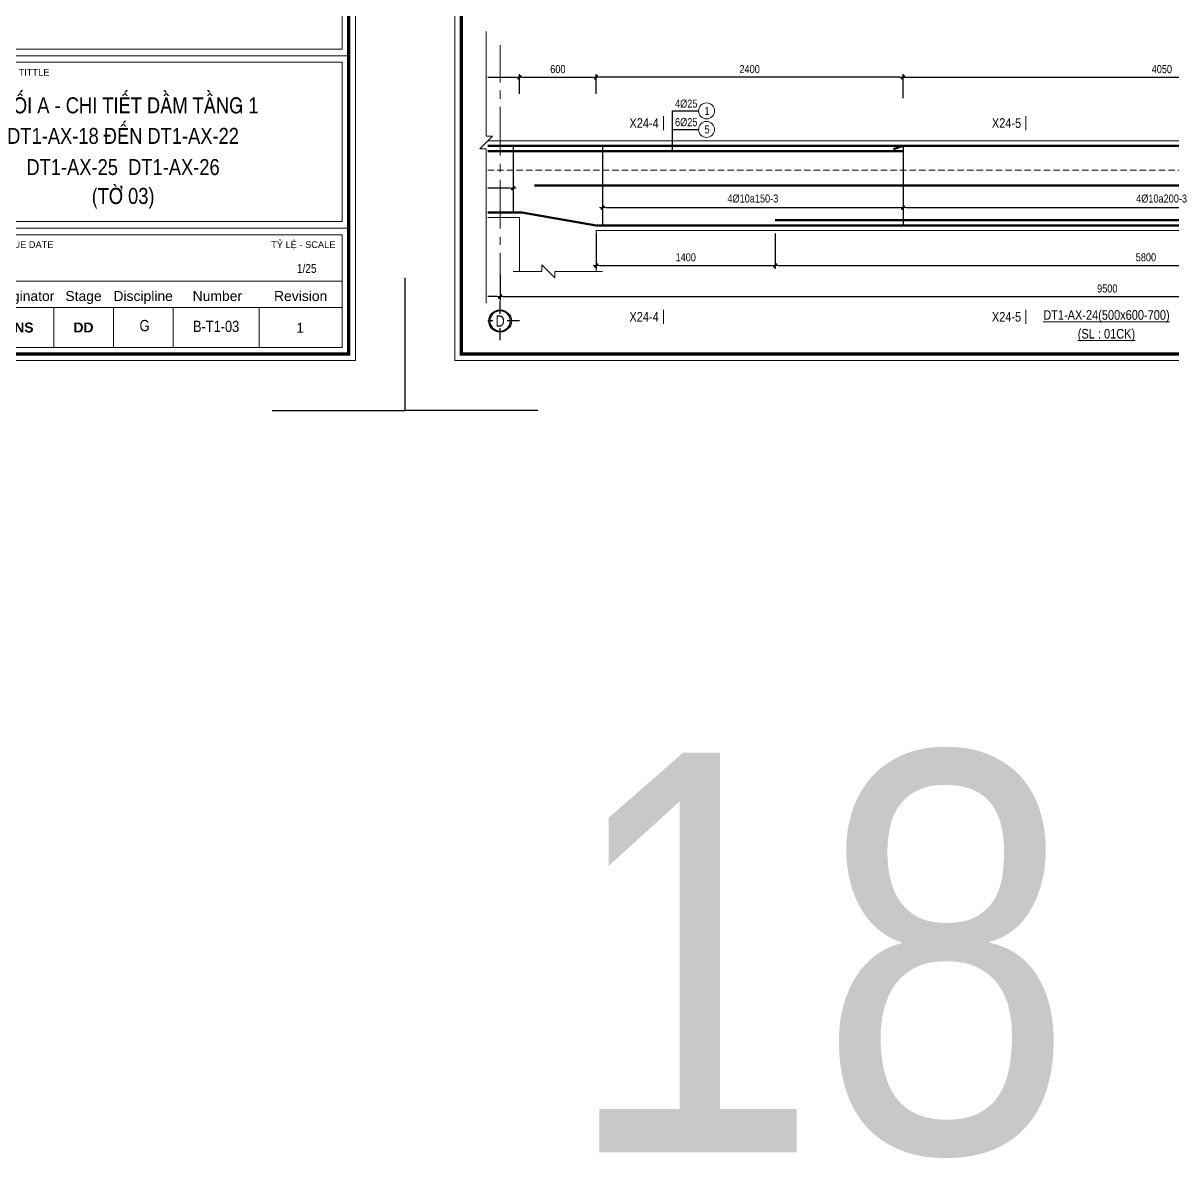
# Model space of a CAD drawing. Header units: millimetres. Extents: x 397144 to 8960116, y 345581 to 674207.
# Drawn here: x 4972467 to 4981456, y 642655 to 651532 of the extents above; entities that cross this region are included whole.
import ezdxf
from ezdxf.enums import TextEntityAlignment as Align
from ezdxf.xclip import XClip

# ---------------------------------------------------------------- set-up
doc = ezdxf.new("R2010")
doc.units = ezdxf.units.MM
doc.header["$XCLIPFRAME"] = 0
doc.header["$PDSIZE"] = -10
for name, pattern in [('CENTER', [2, 1.25, -0.25, 0.25, -0.25]), ('CENTER2', [28.575, 19.05, -3.175, 3.175, -3.175]), ('HIDDEN', [0.375, 0.25, -0.125])]:
    doc.linetypes.add(name, pattern=pattern)
doc.layers.get('0').update_dxf_attribs({"linetype": 'CONTINUOUS'})
doc.layers.get('Defpoints').update_dxf_attribs({"color": 12, "linetype": 'CONTINUOUS'})
for name, color, linetype, lineweight in [('2', 2, 'CONTINUOUS', 20), ('CDAI', 8, 'CONTINUOUS', 30), ('CHUNHO', 7, 'CENTER', 13), ('CTHEP', 2, 'CONTINUOUS', 50), ('DBAO', 3, 'CONTINUOUS', 20), ('DGIONG', 4, 'CONTINUOUS', 13), ('KTH', 150, 'CONTINUOUS', 5), ('Net khuat', 8, 'HIDDEN', 13), ('STICK', 1, 'CONTINUOUS', 9), ('TEXT', 7, 'CONTINUOUS', 15)]:
    doc.layers.add(name, color=color, linetype=linetype, lineweight=lineweight)
doc.layers.add('8', color=8, linetype='CONTINUOUS')
doc.styles.add('CHG_XX_Khung ten$0$A1 BORDER$0$ARIAL', font='arial.ttf')
doc.styles.add('CHG_XX_Khung ten$0$A1 BORDER$0$Arial - Bold', font='arialbd.ttf', dxfattribs={"height": 2.5})
doc.styles.add('CHG_XX_Khung ten$0$arial', font='arial.ttf')
doc.styles.add('HELVECONDENSE', font='VHELVCN_0.TTF')
doc.styles.add('Star-HelCon', font='VHELVCN_0.TTF')
doc.styles.add('TTP-HelCon', font='VHELVCN_0.TTF')
doc.styles.add('VNI-HELVE-CONDENSE', font='VHELVCN_0.TTF')
doc.dimstyles.new('kc-25', dxfattribs={"dimtxt": 62.5, "dimasz": 20, "dimexe": 20, "dimexo": 50, "dimgap": 25, "dimtad": 3, "dimdec": 0, "dimzin": 0, "dimdsep": 46, "dimtxsty": 'VNI-HELVE-CONDENSE', "dimblk": 'DIM', "dimcen": 2.5, "dimclrd": 256, "dimclre": 154, "dimclrt": 7, "dimaunit": 1, "dimadec": 0, "dimazin": 0, "dimtfac": 1, "dimtdec": 0, "dimtix": 1, "dimtmove": 0, "dimatfit": 3, "dimldrblk": 'DOT', "dimfxl": 1, "dimtolj": 1, "dimtzin": 0, "dimarcsym": 0})
doc.dimstyles.new('TTP-25', dxfattribs={"dimscale": 25, "dimtxt": 2.5, "dimasz": 1, "dimexe": 1, "dimexo": 1, "dimgap": 0.09, "dimtad": 0, "dimdec": 4, "dimrnd": 5, "dimzin": 9, "dimdsep": 46, "dimtxsty": 'TTP-HelCon', "dimblk": 'Stick1', "dimcen": 0.09, "dimdle": 1.5, "dimclrd": 256, "dimclre": 256, "dimclrt": 7, "dimadec": 0, "dimazin": 0, "dimtfac": 1, "dimtdec": 4, "dimtmove": 0, "dimatfit": 3, "dimldrblk": '_ArchTick1', "dimfxl": 1, "dimtvp": 1, "dimtolj": 1, "dimtzin": 0, "dimarcsym": 0})

# ---------------------------------------------------------------- blocks, each defined once
blk = doc.blocks.new('CHG_XX_Khung ten')
for p, q in [((687, 107), (824, 107)), ((687, 55), (824, 55))]:
    blk.add_line(p, q)
at = {"linetype": 'Continuous'}
for p, q in [((689, 39), (822, 39)), ((734.98, 31), (734.98, 19)), ((752.98, 31), (752.98, 19)), ((770.98, 31), (770.98, 19)), ((797, 31), (797, 19))]:
    blk.add_line(p, q, dxfattribs=at)
blk.add_lwpolyline([(15, 579), (826, 579), (826, 15), (15, 15)], close=True)
at = {"color": 4, "linetype": 'Continuous', "const_width": 1}
blk.add_lwpolyline([(17, 577), (824, 577), (824, 17), (17, 17)], close=True, dxfattribs=at)
at = {"linetype": 'Continuous'}
for points in [[(689, 109), (822, 109), (822, 138), (689, 138)], [(689, 105), (822, 105), (822, 57), (689, 57)], [(689, 53), (822, 53), (822, 31), (689, 31)], [(822, 19), (689, 19), (689, 31), (822, 31)]]:
    blk.add_lwpolyline(points, close=True, dxfattribs=at)
at = {"layer": 'Defpoints', "color": 1, "ltscale": 2}
for points in [[(40.06, 0), (0, 0), (0, 40)], [(800.94, 0), (841, 0), (841, 40)]]:
    blk.add_lwpolyline(points, dxfattribs=at)
at = {"style": 'CHG_XX_Khung ten$0$A1 BORDER$0$ARIAL'}
for s, p in [('TÊN BẢN VẼ - DRAWING TITTLE', (691, 102)), ('NGÀY PHÁT HÀNH - ISSUE DATE', (691, 50))]:
    blk.add_text(s, height=2, dxfattribs=at).set_placement(p, align=Align.MIDDLE_LEFT)
blk.add_text('TỶ LỆ - SCALE', height=2, dxfattribs=at).set_placement((820, 50), align=Align.MIDDLE_RIGHT)
for s, style, p in [('Originator', 'CHG_XX_Khung ten$0$A1 BORDER$0$ARIAL', (725.98, 34.5)), ('Stage', 'CHG_XX_Khung ten$0$A1 BORDER$0$ARIAL', (743.98, 34.5)), ('Discipline', 'CHG_XX_Khung ten$0$A1 BORDER$0$ARIAL', (761.98, 34.5)), ('Number', 'CHG_XX_Khung ten$0$A1 BORDER$0$ARIAL', (784.37, 34.5)), ('Revision', 'CHG_XX_Khung ten$0$A1 BORDER$0$ARIAL', (809.5, 34.5)), ('NS', 'CHG_XX_Khung ten$0$A1 BORDER$0$Arial - Bold', (725.98, 25)), ('DD', 'CHG_XX_Khung ten$0$A1 BORDER$0$Arial - Bold', (743.98, 25)), ('1', 'CHG_XX_Khung ten$0$arial', (809.36, 24.93))]:
    blk.add_text(s, height=3, dxfattribs=dict(style=style)).set_placement(p, align=Align.MIDDLE_CENTER)
blk = doc.blocks.new('Stick1')
at = {"layer": 'STICK'}
h = blk.add_hatch(color=256, dxfattribs=at)
edge = h.paths.add_edge_path()
edge.add_line((0.3, 0.5), (-0.5, -0.3))
edge.add_arc((-0.4, -0.4), 0.141, 135, 315)
edge.add_line((-0.3, -0.5), (0.5, 0.3))
edge.add_arc((0.4, 0.4), 0.141, 315, 495)
blk.add_line((1, 0), (-1, 0), dxfattribs=at)
blk.add_lwpolyline([(0.3, 0.5), (-0.5, -0.3, 1), (-0.3, -0.5), (0.5, 0.3, 1), (0.3, 0.5, 1)], format="xyb", dxfattribs=at)
blk = doc.blocks.new('*D8882')
at = {"layer": 'Defpoints', "color": 0, "transparency": 16777216}
for p in [(5194180.3, 637197.1), (5195630.3, 637114.6), (5194180.3, 637057.1)]:
    blk.add_point(p, dxfattribs=at)
at = {"layer": 'KTH', "lineweight": -2, "transparency": 16777216}
for p, q in [((5194180.3, 637172.1), (5194180.3, 637032.1)), ((5195605.3, 637057.1), (5194205.3, 637057.1)), ((5195630.3, 637089.6), (5195630.3, 637032.1))]:
    blk.add_line(p, q, dxfattribs=at)
at = {"layer": 'KTH', "lineweight": -2, "transparency": 16777216, "xscale": 25, "yscale": 25, "zscale": 25, "rotation": 180}
blk.add_blockref('Stick1', (5194180.3, 637057.1), dxfattribs=at)
at = {"layer": 'KTH', "lineweight": -2, "transparency": 16777216, "xscale": 25, "yscale": 25, "zscale": 25}
blk.add_blockref('Stick1', (5195630.3, 637057.1), dxfattribs=at)
at = {"layer": 'KTH', "color": 7, "transparency": 16777216, "insert": (5194905.3, 637127), "char_height": 62.5, "attachment_point": 5, "style": 'TTP-HelCon'}
blk.add_mtext('\\A1;4Þ10a150-3', dxfattribs=at)
blk = doc.blocks.new('_ArchTick1')
at = {"color": 0, "const_width": 3.81}
blk.add_lwpolyline([(-12.7, -12.7), (12.7, 12.7)], dxfattribs=at)
blk = doc.blocks.new('*D8884')
at = {"layer": 'Defpoints', "color": 0, "transparency": 16777216}
for p in [(5195680.3, 637924.5), (5194180.3, 637771.4), (5195680.3, 637771.4)]:
    blk.add_point(p, dxfattribs=at)
at = {"layer": 'KTH', "lineweight": -2, "transparency": 16777216}
for p, q in [((5194180.3, 637796.4), (5194180.3, 637949.5)), ((5194205.3, 637924.5), (5195655.3, 637924.5)), ((5195680.3, 637796.4), (5195680.3, 637949.5))]:
    blk.add_line(p, q, dxfattribs=at)
at = {"layer": 'KTH', "lineweight": -2, "transparency": 16777216, "xscale": 25, "yscale": 25, "zscale": 25, "rotation": 180}
blk.add_blockref('Stick1', (5194180.3, 637924.5), dxfattribs=at)
at = {"layer": 'KTH', "lineweight": -2, "transparency": 16777216, "xscale": 25, "yscale": 25, "zscale": 25}
blk.add_blockref('Stick1', (5195680.3, 637924.5), dxfattribs=at)
at = {"layer": 'KTH', "color": 7, "transparency": 16777216, "insert": (5194930.3, 637988.4), "char_height": 62.5, "attachment_point": 5, "style": 'TTP-HelCon'}
blk.add_mtext('\\A1;1500', dxfattribs=at)
blk = doc.blocks.new('*D8885')
at = {"layer": 'Defpoints', "color": 0, "transparency": 16777216}
for p in [(5189578.2, 636407.1), (5195528.2, 636407.1), (5189578.2, 636209.1)]:
    blk.add_point(p, dxfattribs=at)
at = {"layer": 'KTH', "lineweight": -2, "transparency": 16777216}
for p, q in [((5189578.2, 636382.1), (5189578.2, 636184.1)), ((5195528.2, 636382.1), (5195528.2, 636184.1)), ((5195503.2, 636209.1), (5189603.2, 636209.1))]:
    blk.add_line(p, q, dxfattribs=at)
at = {"layer": 'KTH', "lineweight": -2, "transparency": 16777216, "xscale": 25, "yscale": 25, "zscale": 25, "rotation": 180}
blk.add_blockref('Stick1', (5189578.2, 636209.1), dxfattribs=at)
at = {"layer": 'KTH', "lineweight": -2, "transparency": 16777216, "xscale": 25, "yscale": 25, "zscale": 25}
blk.add_blockref('Stick1', (5195528.2, 636209.1), dxfattribs=at)
at = {"layer": 'KTH', "color": 7, "transparency": 16777216, "insert": (5192553.2, 636273), "char_height": 62.5, "attachment_point": 5, "style": 'TTP-HelCon'}
blk.add_mtext('\\A1;5950', dxfattribs=at)
blk = doc.blocks.new('*D8886')
at = {"layer": 'Defpoints', "color": 0, "transparency": 16777216}
for p in [(5195528.2, 636407.1), (5205028.2, 636407.1), (5205028.2, 636209.1)]:
    blk.add_point(p, dxfattribs=at)
at = {"layer": 'KTH', "lineweight": -2, "transparency": 16777216}
for p, q in [((5195528.2, 636382.1), (5195528.2, 636184.1)), ((5205028.2, 636382.1), (5205028.2, 636184.1)), ((5195553.2, 636209.1), (5205003.2, 636209.1))]:
    blk.add_line(p, q, dxfattribs=at)
at = {"layer": 'KTH', "lineweight": -2, "transparency": 16777216, "xscale": 25, "yscale": 25, "zscale": 25, "rotation": 180}
blk.add_blockref('Stick1', (5195528.2, 636209.1), dxfattribs=at)
at = {"layer": 'KTH', "lineweight": -2, "transparency": 16777216, "xscale": 25, "yscale": 25, "zscale": 25}
blk.add_blockref('Stick1', (5205028.2, 636209.1), dxfattribs=at)
at = {"layer": 'KTH', "color": 7, "transparency": 16777216, "insert": (5200278.2, 636272.9), "char_height": 62.5, "attachment_point": 5, "style": 'TTP-HelCon'}
blk.add_mtext('\\A1;9500', dxfattribs=at)
blk = doc.blocks.new('*D8888')
at = {"layer": 'Defpoints', "color": 0, "transparency": 16777216}
for p in [(5198680.3, 637045.6), (5202725.3, 637045.5), (5202725.3, 636905.5)]:
    blk.add_point(p, dxfattribs=at)
at = {"layer": 'KTH', "lineweight": -2, "transparency": 16777216}
for p, q in [((5198680.3, 637020.6), (5198680.3, 636880.5)), ((5202725.3, 637020.5), (5202725.3, 636880.5)), ((5198705.3, 636905.5), (5202700.3, 636905.5))]:
    blk.add_line(p, q, dxfattribs=at)
at = {"layer": 'KTH', "lineweight": -2, "transparency": 16777216, "xscale": 25, "yscale": 25, "zscale": 25, "rotation": 180}
blk.add_blockref('Stick1', (5198680.3, 636905.5), dxfattribs=at)
at = {"layer": 'KTH', "lineweight": -2, "transparency": 16777216, "xscale": 25, "yscale": 25, "zscale": 25}
blk.add_blockref('Stick1', (5202725.3, 636905.5), dxfattribs=at)
at = {"layer": 'KTH', "color": 7, "transparency": 16777216, "insert": (5200702.8, 636975.4), "char_height": 62.5, "attachment_point": 5, "style": 'TTP-HelCon'}
blk.add_mtext('\\A1;4Þ10a200-3', dxfattribs=at)
blk = doc.blocks.new('*D8889')
at = {"layer": 'Defpoints', "color": 0, "transparency": 16777216}
for p in [(5198680.3, 637045.6), (5196330.3, 636963), (5198680.3, 636905.6)]:
    blk.add_point(p, dxfattribs=at)
at = {"layer": 'KTH', "lineweight": -2, "transparency": 16777216}
for p, q in [((5198680.3, 637020.6), (5198680.3, 636880.6)), ((5196330.3, 636938), (5196330.3, 636880.6)), ((5196355.3, 636905.6), (5198655.3, 636905.6))]:
    blk.add_line(p, q, dxfattribs=at)
at = {"layer": 'KTH', "lineweight": -2, "transparency": 16777216, "xscale": 25, "yscale": 25, "zscale": 25, "rotation": 180}
blk.add_blockref('Stick1', (5196330.3, 636905.6), dxfattribs=at)
at = {"layer": 'KTH', "lineweight": -2, "transparency": 16777216, "xscale": 25, "yscale": 25, "zscale": 25}
blk.add_blockref('Stick1', (5198680.3, 636905.6), dxfattribs=at)
at = {"layer": 'KTH', "color": 7, "transparency": 16777216, "insert": (5197505.3, 636975.5), "char_height": 62.5, "attachment_point": 5, "style": 'TTP-HelCon'}
blk.add_mtext('\\A1;4Þ10a150-3', dxfattribs=at)
blk = doc.blocks.new('*D8890')
at = {"layer": 'Defpoints', "color": 0, "transparency": 16777216}
for p in [(5198680.3, 637924.4), (5198680.3, 637735.5), (5202729.3, 637735.5)]:
    blk.add_point(p, dxfattribs=at)
at = {"layer": 'KTH', "lineweight": -2, "transparency": 16777216}
for p, q in [((5198680.3, 637760.5), (5198680.3, 637949.4)), ((5202704.3, 637924.4), (5198705.3, 637924.4)), ((5202729.3, 637760.5), (5202729.3, 637949.4))]:
    blk.add_line(p, q, dxfattribs=at)
at = {"layer": 'KTH', "lineweight": -2, "transparency": 16777216, "xscale": 25, "yscale": 25, "zscale": 25, "rotation": 180}
blk.add_blockref('Stick1', (5198680.3, 637924.4), dxfattribs=at)
at = {"layer": 'KTH', "lineweight": -2, "transparency": 16777216, "xscale": 25, "yscale": 25, "zscale": 25}
blk.add_blockref('Stick1', (5202729.3, 637924.4), dxfattribs=at)
at = {"layer": 'KTH', "color": 7, "transparency": 16777216, "insert": (5200704.8, 637988.3), "char_height": 62.5, "attachment_point": 5, "style": 'TTP-HelCon'}
blk.add_mtext('\\A1;4050', dxfattribs=at)
blk = doc.blocks.new('*D8891')
at = {"layer": 'Defpoints', "color": 0, "transparency": 16777216}
for p in [(5196280.3, 637924.5), (5196280.3, 637771.4), (5198680.3, 637771.4)]:
    blk.add_point(p, dxfattribs=at)
at = {"layer": 'KTH', "lineweight": -2, "transparency": 16777216}
for p, q in [((5196280.3, 637796.4), (5196280.3, 637949.5)), ((5198655.3, 637924.5), (5196305.3, 637924.5)), ((5198680.3, 637796.4), (5198680.3, 637949.5))]:
    blk.add_line(p, q, dxfattribs=at)
at = {"layer": 'KTH', "lineweight": -2, "transparency": 16777216, "xscale": 25, "yscale": 25, "zscale": 25, "rotation": 180}
blk.add_blockref('Stick1', (5196280.3, 637924.5), dxfattribs=at)
at = {"layer": 'KTH', "lineweight": -2, "transparency": 16777216, "xscale": 25, "yscale": 25, "zscale": 25}
blk.add_blockref('Stick1', (5198680.3, 637924.5), dxfattribs=at)
at = {"layer": 'KTH', "color": 7, "transparency": 16777216, "insert": (5197480.3, 637988.4), "char_height": 62.5, "attachment_point": 5, "style": 'TTP-HelCon'}
blk.add_mtext('\\A1;2400', dxfattribs=at)
blk = doc.blocks.new('dau truc')
blk.add_circle((0, 0), 180)
at = {"layer": '8'}
for p, q in [((0, 127), (0, 345)), ((-127, 0), (-345, 0)), ((345, 0), (127, 0)), ((0, -345), (0, -127))]:
    blk.add_line(p, q, dxfattribs=at)
blk.add_circle((0, 0), 200, dxfattribs=at)
at = {"layer": 'TEXT', "style": 'HELVECONDENSE'}
blk.add_attdef('A', text='', height=233, dxfattribs=at).set_placement((0, 0), align=Align.MIDDLE)
blk = doc.blocks.new('DIM')
h = blk.add_hatch(color=1)
h.paths.add_polyline_path([(0.49, 0.29, 1), (0.29, 0.49), (-0.19, 0), (0.19, 0)])
h.paths.add_polyline_path([(0.19, 0), (-0.19, 0), (-0.49, -0.29, 1), (-0.29, -0.49)])
at = {"color": 9}
for p, q in [((-0.19, 0), (-1.5, 0)), ((0.19, 0), (1.5, 0))]:
    blk.add_line(p, q, dxfattribs=at)
at = {"color": 1}
for p, q in [((-0.49, -0.29), (0.29, 0.49)), ((-0.29, -0.49), (0.49, 0.29)), ((-0.19, 0), (0.19, 0))]:
    blk.add_line(p, q, dxfattribs=at)
blk.add_arc((-0.39, -0.39), 0.138, 135, 315, dxfattribs=at)
blk = doc.blocks.new('*D8893')
at = {"layer": 'Defpoints', "color": 0, "transparency": 16777216}
for p in [(5196280.3, 637924.5), (5195680.3, 637771.4), (5196280.3, 637771.4)]:
    blk.add_point(p, dxfattribs=at)
at = {"layer": 'KTH', "lineweight": -2, "transparency": 16777216}
for p, q in [((5195680.3, 637796.4), (5195680.3, 637949.5)), ((5195705.3, 637924.5), (5196255.3, 637924.5)), ((5196280.3, 637796.4), (5196280.3, 637949.5))]:
    blk.add_line(p, q, dxfattribs=at)
at = {"layer": 'KTH', "lineweight": -2, "transparency": 16777216, "xscale": 25, "yscale": 25, "zscale": 25, "rotation": 180}
blk.add_blockref('Stick1', (5195680.3, 637924.5), dxfattribs=at)
at = {"layer": 'KTH', "lineweight": -2, "transparency": 16777216, "xscale": 25, "yscale": 25, "zscale": 25}
blk.add_blockref('Stick1', (5196280.3, 637924.5), dxfattribs=at)
at = {"layer": 'KTH', "color": 7, "transparency": 16777216, "insert": (5195980.3, 637988.4), "char_height": 62.5, "attachment_point": 5, "style": 'TTP-HelCon'}
blk.add_mtext('\\A1;600', dxfattribs=at)
blk = doc.blocks.new('*D8897')
at = {"layer": 'Defpoints', "color": 0, "transparency": 16777216}
for p in [(5196280.3, 636727.1), (5197680.3, 636727.1), (5197680.3, 636452.9)]:
    blk.add_point(p, dxfattribs=at)
at = {"layer": 'KTH', "lineweight": -2, "transparency": 16777216}
for p, q in [((5196280.3, 636702.1), (5196280.3, 636427.9)), ((5197680.3, 636702.1), (5197680.3, 636427.9)), ((5196305.3, 636452.9), (5197655.3, 636452.9))]:
    blk.add_line(p, q, dxfattribs=at)
at = {"layer": 'KTH', "lineweight": -2, "transparency": 16777216, "xscale": 25, "yscale": 25, "zscale": 25, "rotation": 180}
blk.add_blockref('Stick1', (5196280.3, 636452.9), dxfattribs=at)
at = {"layer": 'KTH', "lineweight": -2, "transparency": 16777216, "xscale": 25, "yscale": 25, "zscale": 25}
blk.add_blockref('Stick1', (5197680.3, 636452.9), dxfattribs=at)
at = {"layer": 'KTH', "color": 7, "transparency": 16777216, "insert": (5196980.3, 636516.7), "char_height": 62.5, "attachment_point": 5, "style": 'TTP-HelCon'}
blk.add_mtext('\\A1;1400', dxfattribs=at)
blk = doc.blocks.new('*D8898')
at = {"layer": 'Defpoints', "color": 0, "transparency": 16777216}
for p in [(5197680.3, 636727.1), (5203480.3, 636664.4), (5203480.3, 636452.9)]:
    blk.add_point(p, dxfattribs=at)
at = {"layer": 'KTH', "lineweight": -2, "transparency": 16777216}
for p, q in [((5197680.3, 636702.1), (5197680.3, 636427.9)), ((5203480.3, 636639.4), (5203480.3, 636427.9)), ((5197705.3, 636452.9), (5203455.3, 636452.9))]:
    blk.add_line(p, q, dxfattribs=at)
at = {"layer": 'KTH', "lineweight": -2, "transparency": 16777216, "xscale": 25, "yscale": 25, "zscale": 25, "rotation": 180}
blk.add_blockref('Stick1', (5197680.3, 636452.9), dxfattribs=at)
at = {"layer": 'KTH', "lineweight": -2, "transparency": 16777216, "xscale": 25, "yscale": 25, "zscale": 25}
blk.add_blockref('Stick1', (5203480.3, 636452.9), dxfattribs=at)
at = {"layer": 'KTH', "color": 7, "transparency": 16777216, "insert": (5200580.3, 636516.7), "char_height": 62.5, "attachment_point": 5, "style": 'TTP-HelCon'}
blk.add_mtext('\\A1;5800', dxfattribs=at)
blk = doc.blocks.new('MC')
at = {"layer": 'CTHEP', "const_width": 10}
blk.add_lwpolyline([(0, 150), (0, 0)], dxfattribs=at)
at = {"layer": 'TEXT', "style": 'TTP-HelCon'}
blk.add_attdef('A', text='', height=100, dxfattribs=at).set_placement((-50, 26), align=Align.RIGHT)
blk = doc.blocks.new('AX-24')
at = {"layer": 'CDAI', "ltscale": 52.5}
for p, q in [((5195630.29063, 637392.12787), (5195630.29063, 636862.12787)), ((5196330.28802, 637392.12403), (5196330.28802, 636766.1079)), ((5198680.28802, 637392.12403), (5198680.28802, 636766.10321))]:
    blk.add_line(p, q, dxfattribs=at)
at = {"layer": 'CTHEP'}
for p, q in [((5198605.28802, 637363.12403), (5198680.28802, 637388.12403)), ((5194180.3301, 637348.11471), (5198680.28802, 637348.10307)), ((5195796.91595, 637079.11597), (5205378.97758, 637079.06784)), ((5197680.28802, 636806.08207), (5203480.31517, 636806.01871))]:
    blk.add_line(p, q, dxfattribs=at)
for points in [[(5212250.31871, 636859.86833), (5212250.31871, 637388.05554), (5189209.16681, 637388.13109)], [(5189267.40577, 637142.5212), (5189267.40577, 636866.13113), (5195699.2967, 636866.10997), (5196279.15845, 636766.10807), (5204880.31517, 636766.07978), (5205454.36068, 636866.07789), (5212188.48587, 636866.05575), (5212188.48587, 637288.93126)]]:
    blk.add_lwpolyline(points, dxfattribs=at)
at = {"layer": 'DBAO'}
for points in [[(5189629.16681, 637735.52543), (5189629.16681, 637427.13109), (5195805.6519, 637426.97332)], [(5195805.6519, 637427.28753), (5205028.22142, 637427.05195)], [(5189629.16681, 636407.13109), (5189629.16681, 636827.13109), (5195680.29063, 636827.10119)], [(5195680.29063, 636407.12787), (5195680.29063, 636827.12787)], [(5196280.28802, 636407.12403), (5196280.28802, 636727.09822), (5204880.31517, 636727.05573), (5204880.31517, 636407.05573)]]:
    blk.add_lwpolyline(points, dxfattribs=at)
at = {"layer": 'DGIONG'}
blk.add_lwpolyline([(5195630.29063, 636407.12787), (5195855.29063, 636407.12787), (5195855.29063, 636457.12787), (5195955.29063, 636357.12787), (5195955.29063, 636407.12787), (5196330.28802, 636407.12403)], dxfattribs=at)
for centre in [(5197143.12408, 637661.93225), (5197143.12408, 637516.63325)]:
    blk.add_circle(centre, 62.5, dxfattribs=at)
at = {"layer": 'Net khuat', "linetype": 'CENTER2', "ltscale": 20}
blk.add_line((5195528.22142, 636169.63408), (5195528.22142, 638174.97673), dxfattribs=at)
at = {"layer": 'Net khuat', "ltscale": 200}
blk.add_lwpolyline([(5189179.16681, 636827.13109), (5189179.16681, 636827.13109), (5189479.16681, 636827.13109), (5189479.16681, 637197.13109), (5212330.31656, 637197.0553)], dxfattribs=at)
at = {"xscale": 0.75, "yscale": 0.75, "zscale": 0.75}
for p, values in [((5196806.88418, 637510.00772), {'A': 'X24-4'}), ((5199641.82855, 637510.00772), {'A': 'X24-5'}), ((5196806.88418, 635994.35045), {'A': 'X24-4'}), ((5199641.82855, 635994.35045), {'A': 'X24-5'})]:
    blk.add_blockref('MC', p, dxfattribs=at).add_auto_attribs(values)
at = {"layer": '2', "ltscale": 300}
ref = blk.add_blockref('dau truc', (5195528.22142, 636018.76955), dxfattribs=dict(at, xscale=0.4367131292819977, yscale=0.4367131292819977, zscale=0.4367131292819977))
ref.add_attrib('A', 'D', dxfattribs={"layer": 'TEXT', "height": 87.5, "style": 'HELVECONDENSE'}).set_placement((5195528.22142, 636018.76955), align=Align.MIDDLE)
at = {"layer": 'TEXT', "style": 'TTP-HelCon'}
for s, p in [('4Þ25', (5196896.61402, 637687.7852)), ('6Þ25', (5196896.61402, 637542.4862))]:
    blk.add_text(s, height=62.5, dxfattribs=at).set_placement(p)
at = {"layer": 'TEXT', "style": 'Star-HelCon'}
for s, p in [('1', (5197147.29074, 637661.93225)), ('5', (5197147.29074, 637516.63325))]:
    blk.add_text(s, height=62.5, dxfattribs=at).set_placement(p, align=Align.MIDDLE)
at = {"layer": 'TEXT', "style": 'TTP-HelCon'}
for s, p in [('%%UDT1-AX-24(500x600-700)', (5200271.51159, 636028.43871)), ('%%U(SL : 01CK)', (5200271.51159, 635881.54411))]:
    blk.add_text(s, height=75, dxfattribs=at).set_placement(p, align=Align.CENTER)
at = {"layer": 'KTH'}
for base, p1, p2, picture, middle in [((5195680.29063, 637924.52221), (5194180.29063, 637771.42548), (5195680.29063, 637771.42548), '*D8884', (5194930.29063, 637988.35554)), ((5196280.28802, 637924.52221), (5195680.29063, 637771.42548), (5196280.28802, 637771.42548), '*D8893', (5195980.28933, 637988.35554)), ((5205028.22142, 636209.07081), (5195528.22142, 636407.12787), (5205028.22142, 636407.05382), '*D8886', (5200278.22142, 636272.90414))]:
    dim = blk.add_linear_dim(base=base, p1=p1, p2=p2, angle=180, dimstyle='TTP-25', override={"dimtmove": 1}, dxfattribs=at)
    dim.commit()
    dim.dimension.update_dxf_attribs({"geometry": picture, "text_midpoint": middle})
for base, p1, p2, picture, middle in [((5196280.28802, 637924.51837), (5198680.28802, 637771.42548), (5196280.28802, 637771.42548), '*D8891', (5197480.28802, 637988.35171)), ((5198680.288025, 637924.443018), (5202729.31517, 637735.450071), (5198680.288025, 637735.518375), '*D8890', (5200704.801598, 637988.276352)), ((5197680.28802, 636452.86603), (5196280.28802, 636727.09822), (5197680.28802, 636727.08388), '*D8897', (5196980.28802, 636516.69936)), ((5203480.3151702695, 636452.8660300421), (5197680.2880248986, 636727.0838792045), (5203480.3151702695, 636664.4169950653), '*D8898', (5200580.301597584, 636516.6993633754)), ((5189578.22142, 636209.15), (5195528.22142, 636407.12787), (5189578.22142, 636407.13109), '*D8885', (5192553.22142, 636272.98333))]:
    dim = blk.add_linear_dim(base=base, p1=p1, p2=p2, dimstyle='TTP-25', override={"dimtmove": 1}, dxfattribs=at)
    dim.commit()
    dim.dimension.update_dxf_attribs({"geometry": picture, "text_midpoint": middle})
dim = blk.add_linear_dim(base=(5194180.29063, 637057.11469), p1=(5195630.29063, 637114.58804), p2=(5194180.29063, 637197.12787), angle=180, text='4Þ10a150-3', dimstyle='TTP-25', override={"dimtmove": 1}, dxfattribs=at)
dim.commit()
dim.dimension.update_dxf_attribs({"geometry": '*D8882', "text_midpoint": (5194905.29063, 637127.03135)})
for base, p1, p2, text, picture, middle in [((5198680.28802, 636905.55168), (5196330.28802, 636963.02503), (5198680.28802, 637045.56486), '4Þ10a150-3', '*D8889', (5197505.28802, 636975.46834)), ((5202725.31517, 636905.47632), (5198680.28802, 637045.56486), (5202725.31517, 637045.49655), '4Þ10a200-3', '*D8888', (5200702.8016, 636975.39299))]:
    dim = blk.add_linear_dim(base=base, p1=p1, p2=p2, text=text, dimstyle='TTP-25', override={"dimtmove": 1}, dxfattribs=at)
    dim.commit()
    dim.dimension.update_dxf_attribs({"geometry": picture, "text_midpoint": middle})
at = {"layer": 'DGIONG'}
for points in [[(5196878.10225, 637388.12414), (5196878.10199, 637661.93225), (5197080.62408, 637661.93225)], [(5196878.1019, 637348.12414), (5196878.10164, 637516.63325), (5197080.62372, 637516.63325)]]:
    blk.add_leader(points, dimstyle='kc-25', override={"dimtad": 0, "dimldrblk": 'ArchTick', "dimfxl": 100, "dimarcsym": 1}, dxfattribs=at)

msp = doc.modelspace()

# ---------------------------------------------------------------- texts
at = {"layer": 'CHUNHO', "style": 'Star-HelCon'}
for s, height, p in [('1/25', 68.75, (4974687.03074, 649577.45962)), ('G', 87.5, (4973418.35394, 649121.51498))]:
    msp.add_text(s, height=height, dxfattribs=at).set_placement(p, align=Align.CENTER)
at = {"layer": 'TEXT', "color": 1, "style": 'TTP-HelCon'}
msp.add_text('18 Y8-17', height=3125, dxfattribs=at).set_placement((4976703.66068, 642699.06891))

# ---------------------------------------------------------------- next in the draw order: block references
at = {"layer": 'KTH', "ltscale": 0.8, "xscale": 25.92478421702978, "yscale": 25.92478421702978, "zscale": 25.92478421702978}
msp.add_blockref('CHG_XX_Khung ten', (4953653.34321, 648501.85593), dxfattribs=at)

# ---------------------------------------------------------------- next in the draw order: block references
msp.add_blockref('CHG_XX_Khung ten', (4975456.08674, 648501.85593), dxfattribs=at)

# ---------------------------------------------------------------- next in the draw order: texts
at = {"layer": 'CHUNHO', "style": 'Star-HelCon'}
for s, height, p in [('KHOÁI A - CHI TIEÁT DAÀM TAÀNG 1', 125, (4973250.031, 650825.10093)), ('DT1-AX-18 ÑEÁN DT1-AX-22', 125, (4973250.031, 650586.04347)), ('DT1-AX-25  DT1-AX-26', 125, (4973250.031, 650342.41621)), ('(TÔØ 03)', 125, (4973250.031, 650116.52416)), ('B-T1-03', 87.5, (4973978.14044, 649115.03423))]:
    msp.add_text(s, height=height, dxfattribs=at).set_placement(p, align=Align.CENTER)

# ---------------------------------------------------------------- next in the draw order: linework, layer by layer
at = {"layer": 'CDAI', "ltscale": 0.8}
msp.add_lwpolyline([(4975896.80807, 663460.45642), (4993266.4135, 663460.45642), (4993266.4135, 648942.57726), (4975896.80807, 648942.57726)], close=True, dxfattribs=at)
msp.add_lwpolyline([(4975896.80807, 663460.45642), (4993266.4135, 663460.45642), (4993266.4135, 648942.57726), (4975896.80807, 648942.57726)], close=True, dxfattribs=at)
at = {"layer": 'DGIONG'}
msp.add_lwpolyline([(4976090.51031, 651463.77895), (4976090.51031, 650647.28059), (4976140.51031, 650647.28059), (4976040.51031, 650547.28059), (4976090.51031, 650547.28059), (4976090.51031, 649339.58847)], dxfattribs=at)

# ---------------------------------------------------------------- next in the draw order: block references
at = {"layer": 'CDAI'}
ref = msp.add_blockref('AX-24', (-219328.79479, 13182.20436), dxfattribs=at)
XClip(ref).set_block_clipping_path([(5195431.0983060338, 635760.3728945049), (5212458.2112679482, 638174.9767266086)])

doc.saveas('drawing.dxf')
